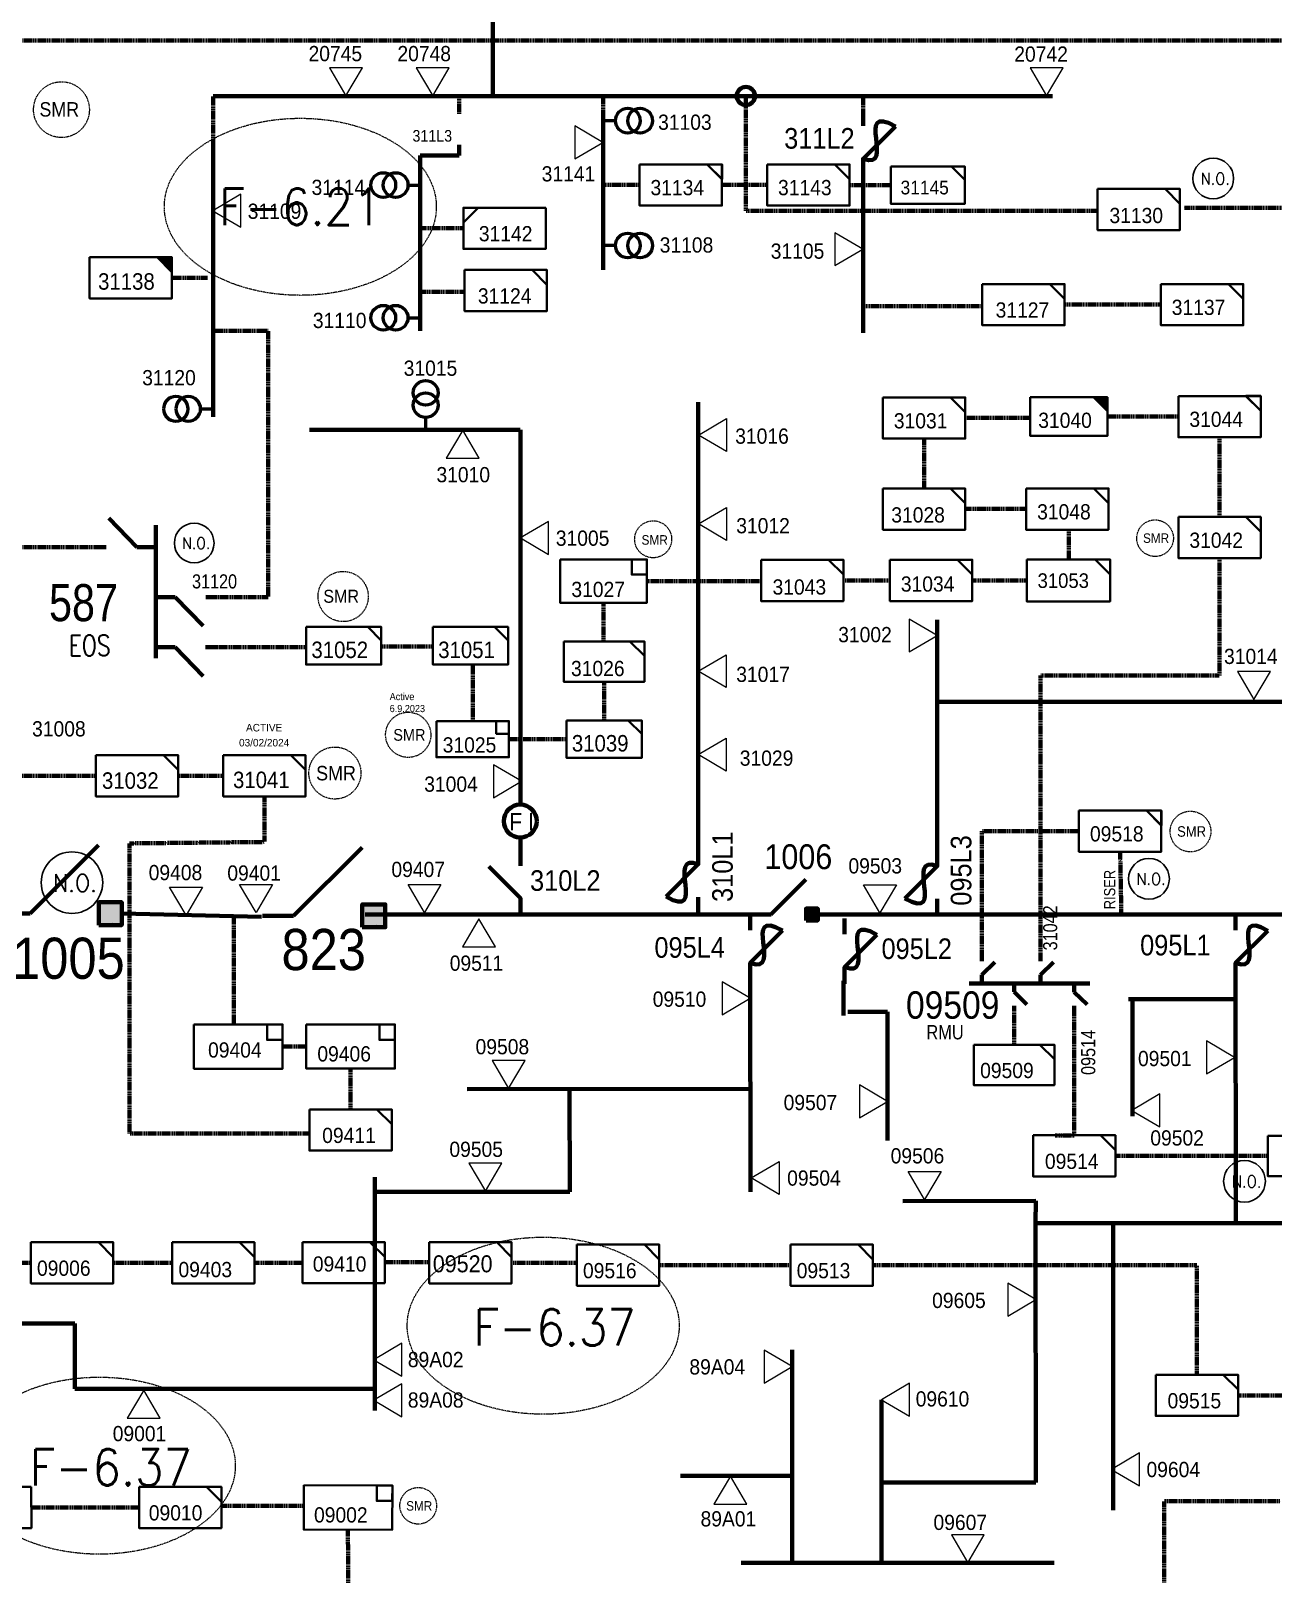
# Model space of a CAD drawing. Header units: metres. Extents: x 65984 to 144644, y -19036 to 23726.
# Drawn here: x 122950.4 to 123252.1, y 21089.7 to 21464.5 of the extents above; entities that cross this region are included whole.
import ezdxf
from ezdxf.enums import TextEntityAlignment as Align

# ---------------------------------------------------------------- set-up
doc = ezdxf.new("R2010")
doc.units = ezdxf.units.M
doc.header["$MEASUREMENT"] = 0
doc.linetypes.add('DGN Style 3', pattern=[0.013877, 0, -0.013877])
doc.layers.get('0').update_dxf_attribs({"color": 95, "lineweight": 40})
for name, color, linetype, lineweight in [('ABS', 7, 'Continuous', 40), ('ABS NUMBER', 112, 'Continuous', 30), ('d_eos', 111, 'Continuous', 40), ('d_eos no', 121, 'Continuous', 40), ('d_fco', 5, 'Continuous', 40), ('d_fco text', 95, 'Continuous', 40), ('d_oh branch', 94, 'Continuous', 40), ('d_switch', 95, 'Continuous', 40), ('d_tf', 1, 'Continuous', 40), ('d_tf no', 6, 'Continuous', 40), ('d_tf_200', 1, 'Continuous', 40), ('d_ug cable', 95, 'Continuous', 40), ('d_unit sub', 7, 'Continuous', 40), ('EARTH FAULT INDICATOR', 95, 'Continuous', 40), ('F11-6 (B324)', 30, 'Continuous', 0), ('fedr no', 95, 'Continuous', 40), ('Level 37', 7, 'Continuous', 0), ('O H MAIN FEEDER', 4, 'Continuous', 100), ('SW N O', 114, 'Continuous', 30)]:
    doc.layers.add(name, color=color, linetype=linetype, lineweight=lineweight)
doc.styles.add('NASKHF', font='naskhf.shx', dxfattribs={"height": 8})
doc.styles.add('Style-Andalus', font='andlso.ttf')
doc.styles.add('Style-Arial', font='arial.ttf')
doc.styles.add('Style-ENGINEERING', font='ENGINEERING.shx')
doc.styles.add('Style-msdefault', font='msdefault.shx')
doc.styles.add('Style-STANDARD', font='STANDARD.shx')

# ---------------------------------------------------------------- blocks, each defined once
blk = doc.blocks.new('FUSE01')
at = {"color": 0, "linetype": 'ByBlock', "lineweight": -2}
blk.add_line((0, -17.15), (0, -22.55), dxfattribs=at)
at = {"color": 0, "linetype": 'ByBlock', "lineweight": -2, "flags": 128}
blk.add_lwpolyline([(0, 0.05), (0, -5.75), (-11.2, -16.95)], dxfattribs=at)
at = {"color": 0, "linetype": 'ByBlock', "lineweight": -2}
blk.add_open_spline([(-11.2, -16.95), (3.4, -25.35), (-11.6, -1.35), (0, -5.75)], degree=3, dxfattribs=at)
blk = doc.blocks.new('TF3')
at = {"color": 0, "linetype": 'ByBlock', "lineweight": -2}
for p, q in [((11.3, 9), (18.3, 9)), ((18.3, 9), (18.3, 2))]:
    blk.add_line(p, q, dxfattribs=at)
at = {"color": 0, "linetype": 'ByBlock', "lineweight": -2, "flags": 128}
blk.add_lwpolyline([(18.3, 2), (11.3, 2), (11.3, 9)], dxfattribs=at)
at = {"color": 0, "linetype": 'ByBlock', "lineweight": -2}
blk.add_3dface([(-21.7, 9), (18.3, 9), (18.3, -11), (-21.7, -11)], dxfattribs=at)
blk = doc.blocks.new('TFU_12')
at = {"layer": 'd_tf_200', "color": 5, "linetype": 'Continuous', "lineweight": 53}
blk.add_line((0, 10), (0, 0), dxfattribs=at)
for centre in [(0, 30), (0, 20)]:
    blk.add_circle(centre, 10, dxfattribs=at)
blk = doc.blocks.new('TF_8')
at = {"color": 0, "linetype": 'ByBlock', "lineweight": -2}
blk.add_line((6.3, 4.95), (9.9, 1.35), dxfattribs=at)
blk.add_3dface([(-10.1, 4.95), (9.9, 4.95), (9.9, -5.05), (-10.1, -5.05)], dxfattribs=at)
blk = doc.blocks.new('exist.us-1000kva')
at = {"color": 0, "linetype": 'ByBlock', "lineweight": -2, "flags": 128}
blk.add_lwpolyline([(39.99, 12.92), (32.8, 20), (40, 20)], close=True, dxfattribs=at)
at = {"color": 0, "linetype": 'ByBlock', "lineweight": -2, "extrusion": (0, 0, -1)}
blk.add_solid([(-39.99, 12.92), (-32.8, 20), (-40, 20)], dxfattribs=at)
at = {"color": 0, "linetype": 'ByBlock', "lineweight": -2, "xscale": 2, "yscale": 2}
blk.add_blockref('TF_8', (20.2, 10.1), dxfattribs=at)
blk = doc.blocks.new('*U969')
at = {"layer": 'SW N O', "color": 3, "ltscale": 0.426762}
blk.add_circle((0, 0), 16.8, dxfattribs=at)
at = {"layer": 'SW N O', "color": 3, "style": 'Style-STANDARD'}
blk.add_text('N.O.', height=9.6, dxfattribs=at).set_placement((1.7, -0.2), align=Align.MIDDLE_CENTER)
blk = doc.blocks.new('*U973')
at = {"layer": 'SW N O', "color": 3, "ltscale": 0.426762}
blk.add_circle((0, 0), 16.8, dxfattribs=at)
at = {"layer": 'SW N O', "color": 3, "style": 'Style-STANDARD'}
blk.add_text('N.O.', height=9.6, dxfattribs=at).set_placement((1.7, -0.2), align=Align.MIDDLE_CENTER)
blk = doc.blocks.new('*U1123')
at = {"layer": 'd_fco', "color": 214, "linetype": 'Continuous', "lineweight": 100}
blk.add_line((5.48, -5.76), (5.48, -11.06), dxfattribs=at)
at = {"layer": 'd_fco', "color": 214, "linetype": 'Continuous', "lineweight": 100, "extrusion": (0, 0, -1), "flags": 128}
blk.add_lwpolyline([(-5.48, 11.09), (-5.48, 5.4), (5.5, -5.57)], dxfattribs=at)
blk = doc.blocks.new('*U1124')
at = {"layer": 'EARTH FAULT INDICATOR', "color": 214, "linetype": 'Continuous', "lineweight": 100}
blk.add_circle((0.02, 0.13), 4, dxfattribs=at)
at = {"layer": 'EARTH FAULT INDICATOR', "color": 214, "lineweight": 140, "style": 'Style-Andalus', "width": 0.9}
blk.add_text('F I', height=4.234, dxfattribs=at).set_placement((-2.61, 2.11), align=Align.TOP_LEFT)
blk = doc.blocks.new('ABS2_1_1')
at = {"color": 0, "linetype": 'ByBlock', "lineweight": -2, "ltscale": 500}
for q in [(-29900, 43500), (0, 0)]:
    blk.add_line((0, 13600), q, dxfattribs=at)
at = {"color": 0, "linetype": 'ByBlock', "lineweight": -2, "ltscale": 500, "flags": 128}
for points in [[(5000, 43600), (-5000, 43600), (-5000, 53600), (5000, 53600)], [(3791, 49653), (3791, 49653), (3791, 49653)]]:
    blk.add_lwpolyline(points, close=True, dxfattribs=at)
at = {"color": 0, "linetype": 'ByBlock', "lineweight": -2, "ltscale": 500}
for points in [[(5000, 43600), (-5000, 43600), (5000, 53600), (-5000, 53600)], [(3791, 49653), (3791, 49653), (3791, 49653)]]:
    blk.add_solid(points, dxfattribs=at)
blk = doc.blocks.new('*U967')
at = {"layer": 'SW N O', "color": 3, "ltscale": 0.426762}
blk.add_circle((0, 0), 16.8, dxfattribs=at)
at = {"layer": 'SW N O', "color": 3, "style": 'Style-STANDARD'}
blk.add_text('N.O.', height=9.6, dxfattribs=at).set_placement((1.7, -0.2), align=Align.MIDDLE_CENTER)
blk = doc.blocks.new('TFU_111')
at = {"layer": 'd_tf_200', "color": 214, "linetype": 'Continuous', "lineweight": 53}
blk.add_line((0, 10), (0, 0), dxfattribs=at)
for centre in [(0, 30), (0, 20)]:
    blk.add_circle(centre, 10, dxfattribs=at)
blk = doc.blocks.new('*U1126')
at = {"layer": 'd_eos', "color": 7, "linetype": 'Continuous', "lineweight": 211, "ltscale": 0.638341}
for p, q in [((-4.67, 12.16), (-11.46, 19.17)), ((-0.02, -14.79), (-0.02, 17.53)), ((-12.11, 12.16), (-14.93, 12.16)), ((-0.02, 12.16), (-4.67, 12.16)), ((-0.01, 0.02), (4.64, 0.02)), ((4.64, 0.02), (11.43, -6.98)), ((12.08, 0.02), (14.9, 0.02)), ((-0.02, -12.13), (4.63, -12.13)), ((4.63, -12.13), (11.43, -19.13)), ((12.07, -12.13), (14.9, -12.13))]:
    blk.add_line(p, q, dxfattribs=at)
blk = doc.blocks.new('TRA1_507')
at = {"layer": 'd_tf', "color": 206, "linetype": 'Continuous', "lineweight": 0, "ltscale": 0.000355616, "extrusion": (0, 0, -1), "flags": 128}
blk.add_lwpolyline([(-10.03, -16.99), (-0.03, 0.01), (9.97, -16.99)], close=True, dxfattribs=at)
blk = doc.blocks.new('TRA1_506')
at = {"layer": 'd_tf', "color": 206, "linetype": 'Continuous', "lineweight": 0, "ltscale": 0.000355616, "xscale": 1.000046564039522, "yscale": 1.000046564039522, "zscale": 1.000046564039522, "rotation": 180}
blk.add_blockref('TRA1_507', (0, 0), dxfattribs=at)
blk = doc.blocks.new('TRA1_509')
at = {"layer": 'd_tf', "color": 5, "linetype": 'Continuous', "lineweight": 0, "ltscale": 0.000355616, "flags": 128}
blk.add_lwpolyline([(10.01, -17.03), (0.01, -0.03), (-9.99, -17.03)], close=True, dxfattribs=at)
blk = doc.blocks.new('TRA1_508')
at = {"layer": 'd_tf', "color": 5, "linetype": 'Continuous', "lineweight": 0, "ltscale": 0.000355616, "xscale": 1.000046564039523, "yscale": 1.000046564039523, "zscale": 1.000046564039523, "rotation": 180}
blk.add_blockref('TRA1_509', (0, 0), dxfattribs=at)
blk = doc.blocks.new('*U2206')
at = {"layer": 'd_unit sub', "color": 206, "linetype": 'Continuous', "lineweight": 40, "flags": 128}
blk.add_lwpolyline([(6.4, 5), (9.99, 1.4), (9.99, 5)], close=True, dxfattribs=at)
at = {"layer": 'd_unit sub', "color": 206, "linetype": 'Continuous', "lineweight": 40, "xscale": 0.999671859597321, "yscale": 0.999671859597321, "zscale": 0.2499179648993302, "rotation": 359.9999999999999}
blk.add_blockref('TF_8', (0.1, 0.05), dxfattribs=at)
blk = doc.blocks.new('*U2007')
at = {"layer": 'd_unit sub', "color": 5, "linetype": 'Continuous', "lineweight": 40, "flags": 128}
blk.add_lwpolyline([(6.41, 5), (10.01, 5), (10.01, 1.4)], close=True, dxfattribs=at)
at = {"layer": 'd_unit sub', "color": 5, "linetype": 'Continuous', "lineweight": 40, "xscale": 0.999671859597321, "yscale": 0.999671859597321, "zscale": 0.2499179648993302, "rotation": 359.9999999999999}
blk.add_blockref('TF_8', (0.11, 0.05), dxfattribs=at)
blk = doc.blocks.new('*U2239')
at = {"layer": 'd_unit sub', "color": 131, "linetype": 'Continuous', "lineweight": 40, "flags": 128}
blk.add_lwpolyline([(6.4, 5), (9.99, 1.4), (9.99, 5)], close=True, dxfattribs=at)
at = {"layer": 'd_unit sub', "color": 131, "linetype": 'Continuous', "lineweight": 40, "xscale": 0.999671859597321, "yscale": 0.999671859597321, "zscale": 0.2499179648993302, "rotation": 359.9999999999999}
blk.add_blockref('TF_8', (0.1, 0.05), dxfattribs=at)
blk = doc.blocks.new('*U2672')
at = {"layer": 'd_unit sub', "color": 1, "linetype": 'Continuous', "lineweight": 40, "flags": 128}
blk.add_lwpolyline([(6.4, 5), (9.99, 1.4), (9.99, 5)], close=True, dxfattribs=at)
at = {"layer": 'd_unit sub', "color": 1, "linetype": 'Continuous', "lineweight": 40, "xscale": 0.999671859597321, "yscale": 0.999671859597321, "zscale": 0.2499179648993302, "rotation": 359.9999999999999}
blk.add_blockref('TF_8', (0.1, 0.05), dxfattribs=at)
blk = doc.blocks.new('*U2673')
at = {"layer": 'd_unit sub', "color": 1, "linetype": 'Continuous', "lineweight": 40, "flags": 128}
blk.add_lwpolyline([(6.38, 5.02), (9.98, 5.02), (9.98, 1.42)], close=True, dxfattribs=at)
at = {"layer": 'd_unit sub', "color": 1, "linetype": 'Continuous', "lineweight": 40, "xscale": 0.999671859597321, "yscale": 0.999671859597321, "zscale": 0.2499179648993302, "rotation": 359.9999999999999}
blk.add_blockref('TF_8', (0.08, 0.07), dxfattribs=at)
blk = doc.blocks.new('*U2237')
at = {"layer": 'd_unit sub', "color": 2, "linetype": 'Continuous', "lineweight": 40, "flags": 128}
blk.add_lwpolyline([(6.38, 5.02), (9.98, 5.02), (9.98, 1.42)], close=True, dxfattribs=at)
at = {"layer": 'd_unit sub', "color": 2, "linetype": 'Continuous', "lineweight": 40, "xscale": 0.999671859597321, "yscale": 0.999671859597321, "zscale": 0.2499179648993302, "rotation": 359.9999999999999}
blk.add_blockref('TF_8', (0.08, 0.07), dxfattribs=at)
blk = doc.blocks.new('TRA1_899')
at = {"layer": 'd_tf', "color": 214, "linetype": 'Continuous', "lineweight": 0, "ltscale": 0.000355616, "flags": 128}
blk.add_lwpolyline([(9.99, -16.96), (-0.01, 0.04), (-10.01, -16.96)], close=True, dxfattribs=at)
blk = doc.blocks.new('TRA1_898')
at = {"layer": 'd_tf', "color": 214, "linetype": 'Continuous', "lineweight": 0, "ltscale": 0.000355616, "xscale": 1.000046564039523, "yscale": 1.000046564039523, "zscale": 1.000046564039523, "rotation": 180}
blk.add_blockref('TRA1_899', (0, 0), dxfattribs=at)
blk = doc.blocks.new('TRA1_907')
at = {"layer": 'd_tf', "color": 214, "linetype": 'Continuous', "lineweight": 0, "ltscale": 0.000355616, "flags": 128}
blk.add_lwpolyline([(10.02, -17.05), (0.02, -0.05), (-9.98, -17.05)], close=True, dxfattribs=at)
blk = doc.blocks.new('TRA1_906')
at = {"layer": 'd_tf', "color": 214, "linetype": 'Continuous', "lineweight": 0, "ltscale": 0.000355616, "xscale": 1.000046564039523, "yscale": 1.000046564039523, "zscale": 1.000046564039523, "rotation": 180}
blk.add_blockref('TRA1_907', (0, 0), dxfattribs=at)
blk = doc.blocks.new('TRA1_905')
at = {"layer": 'd_tf', "color": 1, "linetype": 'Continuous', "lineweight": 0, "ltscale": 0.000355616, "flags": 128}
blk.add_lwpolyline([(10, -16.95), (0, 0.05), (-10, -16.95)], close=True, dxfattribs=at)
blk = doc.blocks.new('TRA1_904')
at = {"layer": 'd_tf', "color": 1, "linetype": 'Continuous', "lineweight": 0, "ltscale": 0.000355616, "xscale": 1.000046564039523, "yscale": 1.000046564039523, "zscale": 1.000046564039523, "rotation": 180}
blk.add_blockref('TRA1_905', (0, 0), dxfattribs=at)
blk = doc.blocks.new('TRA1_909')
at = {"layer": 'd_tf', "color": 214, "linetype": 'Continuous', "lineweight": 0, "ltscale": 0.000359776, "flags": 128}
blk.add_lwpolyline([(9.99, -16.97), (-0.01, 0.03), (-10.01, -16.97)], close=True, dxfattribs=at)
blk = doc.blocks.new('TRA1_908')
at = {"layer": 'd_tf', "color": 214, "linetype": 'Continuous', "lineweight": 0, "ltscale": 0.000359776, "xscale": 1.000046564039524, "yscale": 1.000046564039524, "zscale": 1.000046564039524, "rotation": 180}
blk.add_blockref('TRA1_909', (0, 0), dxfattribs=at)
blk = doc.blocks.new('*U3332')
at = {"layer": 'd_unit sub', "color": 1, "linetype": 'Continuous', "lineweight": 40, "flags": 128}
blk.add_lwpolyline([(6.4, 5), (9.99, 1.4), (9.99, 5)], close=True, dxfattribs=at)
at = {"layer": 'd_unit sub', "color": 1, "linetype": 'Continuous', "lineweight": 40, "xscale": 0.999671859597321, "yscale": 0.999671859597321, "zscale": 0.2736445713152842, "rotation": 359.9999999999999}
blk.add_blockref('TF_8', (0.1, 0.05), dxfattribs=at)
blk = doc.blocks.new('*U3333')
at = {"layer": 'd_unit sub', "color": 2, "linetype": 'Continuous', "lineweight": 40, "flags": 128}
blk.add_lwpolyline([(6.4, 5), (9.99, 1.4), (9.99, 5)], close=True, dxfattribs=at)
at = {"layer": 'd_unit sub', "color": 2, "linetype": 'Continuous', "lineweight": 40, "xscale": 0.999671859597321, "yscale": 0.999671859597321, "zscale": 0.2736445713152842, "rotation": 359.9999999999999}
blk.add_blockref('TF_8', (0.1, 0.05), dxfattribs=at)
blk = doc.blocks.new('*U3407')
at = {"layer": 'SW N O', "color": 3, "ltscale": 0.426762}
blk.add_circle((0, 0.01), 16.84, dxfattribs=at)
at = {"layer": 'SW N O', "color": 3, "style": 'Style-STANDARD'}
blk.add_text('N.O.', height=9.6, dxfattribs=at).set_placement((1.68, -0.17), align=Align.MIDDLE_CENTER)
blk = doc.blocks.new('*U3538')
at = {"layer": 'd_unit sub', "color": 1, "linetype": 'Continuous', "lineweight": 40, "flags": 128}
blk.add_lwpolyline([(6.38, 5.02), (9.98, 5.02), (9.98, 1.42)], close=True, dxfattribs=at)
at = {"layer": 'd_unit sub', "color": 1, "linetype": 'Continuous', "lineweight": 40, "xscale": 0.9996718595973207, "yscale": 0.9996718595973207, "zscale": 0.2219587468339741, "rotation": 359.9999999999999}
blk.add_blockref('TF_8', (0.08, 0.07), dxfattribs=at)

msp = doc.modelspace()

# ---------------------------------------------------------------- linework, layer by layer
at = {"layer": 'd_eos', "color": 7, "linetype": 'Continuous', "lineweight": 211, "ltscale": 0.421439}
for p, q in [((123181.35, 21238.6), (123181.35, 21239.87)), ((123195.56, 21238.6), (123195.56, 21239.86)), ((123181.35, 21235.27), (123184.49, 21238.31)), ((123195.56, 21235.26), (123198.7, 21238.31)), ((123178.22, 21233.18), (123207.52, 21233.18)), ((123181.35, 21233.18), (123181.35, 21235.27)), ((123189.15, 21233.18), (123189.15, 21231.1)), ((123195.56, 21233.18), (123195.56, 21235.26)), ((123203.78, 21233.18), (123203.78, 21231.09)), ((123189.15, 21231.1), (123192.29, 21228.05)), ((123203.78, 21231.09), (123206.92, 21228.05)), ((123189.15, 21227.76), (123189.15, 21226.49)), ((123203.78, 21227.76), (123203.78, 21226.49))]:
    msp.add_line(p, q, dxfattribs=at)
at = {"layer": 'd_oh branch', "color": 5, "linetype": 'DGN Style 3', "lineweight": 100}
msp.add_line((123089.34, 21448.53), (123089.37, 21443.94), dxfattribs=at)
at = {"layer": 'd_oh branch', "color": 5, "linetype": 'Continuous', "lineweight": 100}
for p, q in [((123089.37, 21443.94), (123089.37, 21406.44)), ((123044.98, 21434.17), (123044.98, 21391.64)), ((123152.5, 21429.37), (123152.5, 21391.17)), ((122994.72, 21391.67), (122994.72, 21370.78))]:
    msp.add_line(p, q, dxfattribs=at)
at = {"layer": 'd_oh branch', "color": 214, "linetype": 'Continuous', "lineweight": 100}
for p, q in [((123112.49, 21266.18), (123112.49, 21374.34)), ((123069.25, 21367.6), (123018.06, 21367.6)), ((123170.5, 21321.49), (123170.5, 21265.73)), ((123291.96, 21301.53), (123170.5, 21301.53)), ((123125.1, 21236.09), (123125.14, 21182.57)), ((123147.78, 21233.83), (123147.78, 21225.42)), ((123242.96, 21234.09), (123242.98, 21183.75)), ((123242.98, 21229.33), (123216.97, 21229.33)), ((123217.88, 21229.31), (123217.88, 21200.92)), ((123148.82, 21226.31), (123158.42, 21226.31)), ((123158.42, 21195.05), (123158.42, 21226.31)), ((123125.12, 21207.57), (123056.32, 21207.48)), ((123081.23, 21207.51), (123081.26, 21182.58)), ((123033.95, 21129.45), (123033.95, 21186.14)), ((123242.98, 21183.75), (123242.98, 21175.07)), ((123081.26, 21182.57), (123033.95, 21182.57)), ((123194.42, 21180.37), (123162.13, 21180.34)), ((123194.39, 21174.94), (123194.42, 21180.37)), ((123194.39, 21174.96), (123269.49, 21174.96)), ((123194.39, 21174.94), (123194.44, 21111.99)), ((123213.24, 21174.94), (123213.24, 21105.31)), ((122961.11, 21150.64), (122930.59, 21150.62)), ((122961.11, 21150.64), (122961.11, 21134.75)), ((123033.95, 21134.75), (122961.11, 21134.75)), ((123156.97, 21092.49), (123156.97, 21132.08)), ((123135.28, 21113.6), (123108.16, 21113.59)), ((123194.44, 21111.99), (123156.97, 21111.99)), ((123122.92, 21092.49), (123198.88, 21092.49))]:
    msp.add_line(p, q, dxfattribs=at)
at = {"layer": 'd_oh branch', "color": 206, "linetype": 'Continuous', "lineweight": 100}
msp.add_line((123006.41, 21249.38), (122972.49, 21250.12), dxfattribs=at)
at = {"layer": 'd_oh branch', "color": 1, "linetype": 'Continuous', "lineweight": 100}
msp.add_line((123135.28, 21144.21), (123135.28, 21092.49), dxfattribs=at)
at = {"layer": 'd_oh branch', "color": 5, "linetype": 'DGN Style 3', "lineweight": 100, "flags": 128}
msp.add_lwpolyline([(123054.43, 21444.29), (123054.43, 21448.65)], dxfattribs=at)
at = {"layer": 'd_oh branch', "color": 5, "linetype": 'Continuous', "lineweight": 100, "flags": 128}
for points in [[(123044.98, 21434.17), (123054.43, 21434.17)], [(123054.43, 21434.17), (123054.43, 21436.79)]]:
    msp.add_lwpolyline(points, dxfattribs=at)
at = {"layer": 'd_ug cable', "color": 5, "linetype": 'DGN Style 3', "lineweight": 100}
for p, q in [((122994.72, 21438.27), (122994.72, 21448.65)), ((123152.5, 21445.19), (123152.5, 21448.65)), ((122993.27, 21404.5), (122984.68, 21404.5))]:
    msp.add_line(p, q, dxfattribs=at)
at = {"layer": 'd_ug cable', "color": 5, "linetype": 'DGN Style 3', "lineweight": 106}
for p, q in [((123089.37, 21427.07), (123098.21, 21427.07)), ((123118.2, 21427.07), (123129.18, 21427.07)), ((123149.33, 21427.02), (123159.21, 21427.02)), ((123045.06, 21416.53), (123055.45, 21416.53)), ((123055.72, 21401.07), (123044.98, 21401.07)), ((123181.44, 21397.65), (123152.5, 21397.65)), ((123201.43, 21398), (123224.78, 21398))]:
    msp.add_line(p, q, dxfattribs=at)
at = {"layer": 'd_ug cable', "color": 18, "linetype": 'DGN Style 3', "lineweight": 100}
msp.add_line((123567.04, 21421.2), (123230.44, 21421.49), dxfattribs=at)
at = {"layer": 'd_ug cable', "color": 1, "linetype": 'DGN Style 3', "lineweight": 100}
for p, q in [((123229.07, 21370.81), (123211.83, 21370.81)), ((123167.29, 21353.35), (123167.29, 21365.45)), ((123239.06, 21346.45), (123239.06, 21365.81)), ((123202.47, 21336.07), (123202.47, 21343.36)), ((123189.16, 21218.29), (123189.15, 21227.54)), ((122938.58, 21165.34), (122950.41, 21165.34)), ((122970.41, 21165.34), (122984.71, 21165.34)), ((123103, 21164.75), (123134.9, 21164.75))]:
    msp.add_line(p, q, dxfattribs=at)
at = {"layer": 'd_ug cable', "color": 206, "linetype": 'DGN Style 3', "lineweight": 106}
msp.add_line((122986.19, 21283.6), (122997.11, 21283.6), dxfattribs=at)
at = {"layer": 'd_ug cable', "color": 206, "linetype": 'DGN Style 3', "lineweight": 100}
for p, q in [((122999.73, 21249.11), (122999.7, 21223.22)), ((123011.52, 21217.85), (123017.29, 21217.86)), ((123028.05, 21202.59), (123028.05, 21212.48))]:
    msp.add_line(p, q, dxfattribs=at)
at = {"layer": 'd_ug cable', "color": 3, "linetype": 'DGN Style 3', "lineweight": 100, "flags": 128}
msp.add_lwpolyline([(122605.49, 21997.89), (122605.49, 21462.15), (123333.11, 21462.15), (123333.11, 21409.89)], dxfattribs=at)
at = {"layer": 'd_ug cable', "color": 5, "linetype": 'DGN Style 3', "lineweight": 100, "flags": 128}
for points in [[(123124, 21448.65), (123124, 21420.73), (123209.43, 21420.73)], [(122994.98, 21326.96), (123008.05, 21326.96), (123008.05, 21391.67), (122994.72, 21391.67)]]:
    msp.add_lwpolyline(points, dxfattribs=at)
at = {"layer": 'd_ug cable', "color": 1, "linetype": 'DGN Style 3', "lineweight": 100, "flags": 128}
for points in [[(123193.15, 21370.47), (123177.34, 21370.47)], [(123192.1, 21348.38), (123177.34, 21348.38)], [(123195.56, 21239.86), (123195.56, 21307.95), (123239.06, 21307.95), (123239.06, 21336.46)], [(123100, 21330.87), (123127.73, 21330.87)], [(123159.01, 21331.05), (123147.72, 21331.05)], [(123179.01, 21331.03), (123192.23, 21331.03), (123192.23, 21331.03)], [(123089.46, 21316.22), (123089.46, 21325.6)], [(123017.24, 21314.82), (122995.69, 21314.82), (122995.69, 21314.82), (122995.69, 21314.82)], [(123035.5, 21314.96), (123048.03, 21314.96)], [(123057.71, 21310.61), (123057.71, 21296.88)], [(123089.61, 21297.04), (123089.61, 21306.42)], [(123066.52, 21292.48), (123080.48, 21292.48)], [(123181.35, 21239.87), (123181.35, 21270.16), (123204.93, 21270.16)], [(123203.78, 21226.49), (123203.78, 21196.29), (123199.16, 21196.29)], [(123213.78, 21191.29), (123250.75, 21191.29)], [(123016.41, 21165.34), (123004.7, 21165.34)], [(123036.33, 21165.48), (123047.14, 21165.48)], [(123083, 21165.34), (123067.14, 21165.34)], [(123154.89, 21164.75), (123233.57, 21164.75), (123233.57, 21138.16)], [(123243.56, 21133.16), (123258.63, 21133.16)], [(122950.53, 21105.94), (122976.71, 21105.94)], [(122996.7, 21106.32), (123016.68, 21106.32)], [(123143.65, 21078.81), (123225.57, 21078.81), (123225.57, 21107.44), (123253.83, 21107.44)], [(123027.43, 21083.81), (123027.42, 21100.55)]]:
    msp.add_lwpolyline(points, dxfattribs=at)
at = {"layer": 'd_ug cable', "color": 2, "linetype": 'DGN Style 3', "lineweight": 100, "flags": 128}
msp.add_lwpolyline([(122965.85, 21339.11), (122941.28, 21339.11), (122941.28, 21356.98)], dxfattribs=at)
at = {"layer": 'd_ug cable', "color": 206, "linetype": 'DGN Style 3', "lineweight": 100, "flags": 128}
msp.add_lwpolyline([(122911.7, 21324.63), (122936.63, 21324.63), (122936.63, 21283.6), (122966.19, 21283.6)], dxfattribs=at)
at = {"layer": 'd_ug cable', "color": 206, "linetype": 'DGN Style 3', "lineweight": 106, "flags": 128}
msp.add_lwpolyline([(123007.11, 21278.37), (123007.17, 21267.52), (122974.4, 21267.18), (122974.4, 21196.7), (123018.05, 21196.7)], dxfattribs=at)
at = {"layer": 'd_ug cable', "color": 214, "linetype": 'DGN Style 3', "lineweight": 100, "flags": 128}
msp.add_lwpolyline([(123215.21, 21249.91), (123215.21, 21249.91), (123215.21, 21249.91), (123214.92, 21265.16)], dxfattribs=at)
at = {"layer": 'd_ug cable', "color": 1, "linetype": 'DGN Style 3', "lineweight": 13}
for centre, radius in [((122957.85, 21445.34), 6.78), ((123101.52, 21341.02), 4.49), ((123223.4, 21341.29), 4.45), ((123026.25, 21327.12), 6.1), ((123042.04, 21293.54), 5.49), ((123232, 21270.06), 4.94), ((123044.47, 21106.34), 4.45)]:
    msp.add_circle(centre, radius, dxfattribs=at)
at = {"layer": 'd_ug cable', "color": 2, "linetype": 'DGN Style 3', "lineweight": 13}
msp.add_circle((123024.24, 21284.26), 6.32, dxfattribs=at)
at = {"layer": 'fedr no', "color": 82, "linetype": 'DGN Style 3', "lineweight": 13, "true_color": 0x1dc70e}
for centre in [(123015.85, 21421.75), (123074.82, 21150.07), (122967.04, 21116.08)]:
    msp.add_ellipse(centre, major_axis=(33.02, 0), ratio=0.651175, dxfattribs=at)
at = {"layer": 'O H MAIN FEEDER', "color": 5, "lineweight": 211, "ltscale": 0.426762}
for p, q in [((123062.6, 21534.77), (123062.6, 21448.65)), ((123062.6, 21448.65), (122994.72, 21448.65)), ((123062.08, 21448.65), (123198.51, 21448.65)), ((122994.72, 21391.67), (122994.72, 21438.27))]:
    msp.add_line(p, q, dxfattribs=at)
at = {"layer": 'O H MAIN FEEDER', "color": 214, "lineweight": 211, "ltscale": 0.426762}
for p, q in [((123069.31, 21367.61), (123069.31, 21276.6)), ((123069.31, 21268.6), (123069.31, 21265.41)), ((123130.17, 21249.91), (123031.6, 21249.91)), ((123255.97, 21249.91), (123141.24, 21249.91))]:
    msp.add_line(p, q, dxfattribs=at)
at = {"layer": 'O H MAIN FEEDER', "color": 5, "lineweight": 211, "ltscale": 0.488306}
msp.add_circle((123124.04, 21448.65), 2.21, dxfattribs=at)

# ---------------------------------------------------------------- block references
at = {"layer": 'ABS', "color": 7, "linetype": 'Continuous', "lineweight": 211, "ltscale": 0.829472, "xscale": 0.000555747191877611, "yscale": 0.000555747191877611, "zscale": 0.0003680335276451397, "rotation": 269.9999999999997}
for p in [(122942.7, 21250.12), (123006.66, 21249.59)]:
    msp.add_blockref('ABS2_1_1', p, dxfattribs=at)
at = {"layer": 'ABS', "color": 7, "linetype": 'Continuous', "lineweight": 211, "ltscale": 0.546425, "xscale": 0.0002841234267006375, "yscale": 0.0002841234267006375, "zscale": 0.0003680335276451397, "rotation": 269.9999999999997}
msp.add_blockref('ABS2_1_1', (123126.26, 21249.91), dxfattribs=at)
at = {"layer": 'd_eos', "color": 7, "linetype": 'Continuous', "lineweight": 211, "ltscale": 0.638341}
msp.add_blockref('*U1126', (122980.79, 21326.95), dxfattribs=at)
at = {"layer": 'd_fco', "color": 5, "linetype": 'Continuous', "lineweight": 100, "xscale": 0.7, "yscale": 0.7, "zscale": 0.2499179648993302, "rotation": 180}
msp.add_blockref('FUSE01', (123152.5, 21429.4), dxfattribs=at)
at = {"layer": 'd_fco', "color": 214, "linetype": 'Continuous', "lineweight": 100, "xscale": 0.7, "yscale": 0.7}
for p, zscale, rotation in [((123112.49, 21266.14), 0.2449196056013438, 359.9999999999999), ((123170.5, 21265.69), 0.2449196056013438, 359.9999999999999), ((123125.1, 21234.13), 0.1328166531840651, 180), ((123148.02, 21233.12), 0.1328166531840651, 180), ((123242.96, 21234.12), 0.2499179648993302, 180)]:
    msp.add_blockref('FUSE01', p, dxfattribs=dict(at, zscale=zscale, rotation=rotation))
at = {"layer": 'd_fco', "color": 214, "linetype": 'Continuous', "lineweight": 100, "extrusion": (0, 0, -1), "xscale": 0.7, "yscale": 0.7, "zscale": 0.7, "rotation": 180}
msp.add_blockref('*U1123', (-123065.47, 21257.67), dxfattribs=at)
at = {"layer": 'd_tf', "color": 5, "linetype": 'Continuous', "lineweight": 0, "ltscale": 0.000355616, "xscale": 0.4, "yscale": 0.4, "zscale": 0.4}
for p, rotation in [((123026.91, 21448.67), 359.9999999999999), ((123048.01, 21448.67), 359.9999999999999), ((123197.06, 21448.67), 359.9999999999999), ((123089.34, 21437.38), 89.99999999999997), ((122994.57, 21420.78), 270), ((123152.47, 21411.46), 89.99999999999997)]:
    msp.add_blockref('TRA1_508', p, dxfattribs=dict(at, rotation=rotation))
at = {"layer": 'd_tf', "color": 214, "linetype": 'Continuous', "lineweight": 0, "ltscale": 0.000359776, "xscale": 0.3999999999999999, "yscale": 0.3999999999999999, "zscale": 0.3999999999999999}
for p, rotation in [((123055.27, 21367.49), 180), ((123069.29, 21341.34), 270), ((123069.56, 21282.27), 89.99999999999997)]:
    msp.add_blockref('TRA1_908', p, dxfattribs=dict(at, rotation=rotation))
at = {"layer": 'd_tf', "color": 214, "linetype": 'Continuous', "lineweight": 0, "ltscale": 0.000355616, "extrusion": (0, 0, -1), "xscale": 0.4, "yscale": 0.4, "zscale": 0.4}
for p, rotation in [((-123112.56, 21366.31), 89.99999999999997), ((-123112.53, 21344.74), 89.99999999999997), ((-123112.43, 21308.99), 89.99999999999997), ((-123112.49, 21288.72), 89.99999999999997), ((-123046, 21250.39), 359.9999999999999), ((-123156.58, 21250.31), 359.9999999999999), ((-123167.43, 21180.76), 359.9999999999999)]:
    msp.add_blockref('TRA1_898', p, dxfattribs=dict(at, rotation=rotation))
at = {"layer": 'd_tf', "color": 214, "linetype": 'Continuous', "lineweight": 0, "ltscale": 0.000355616, "xscale": 0.4, "yscale": 0.4, "zscale": 0.4}
for name, p, rotation in [('TRA1_898', (123170.5, 21317.65), 89.99999999999997), ('TRA1_898', (123247.4, 21302.12), 359.9999999999999), ('TRA1_898', (123059.21, 21248.87), 180), ('TRA1_898', (123125.08, 21229.58), 89.99999999999997), ('TRA1_898', (123242.63, 21215.21), 89.99999999999997), ('TRA1_906', (123066.41, 21207.61), 359.9999999999999), ('TRA1_898', (123158.41, 21204.53), 89.99999999999997), ('TRA1_906', (123217.71, 21202.32), 270), ('TRA1_906', (123060.8, 21182.68), 359.9999999999999), ('TRA1_898', (123194.39, 21156.41), 89.99999999999997), ('TRA1_906', (123033.65, 21141.78), 270), ('TRA1_898', (123135.26, 21140.14), 89.99999999999997), ('TRA1_898', (122977.84, 21134.38), 180), ('TRA1_906', (123033.65, 21131.96), 270), ('TRA1_898', (123156.98, 21132.1), 269.9999999999999), ('TRA1_906', (123212.79, 21115.17), 270), ('TRA1_898', (123120.28, 21113.53), 180), ('TRA1_898', (123177.93, 21092.5), 359.9999999999999)]:
    msp.add_blockref(name, p, dxfattribs=dict(at, rotation=rotation))
at = {"layer": 'd_tf', "color": 206, "linetype": 'Continuous', "lineweight": 0, "ltscale": 0.000355616, "extrusion": (0, 0, -1), "xscale": 0.4, "yscale": 0.4, "zscale": 0.4, "rotation": 359.9999999999999}
for p in [(-122988.09, 21249.72), (-123005.08, 21250.41)]:
    msp.add_blockref('TRA1_506', p, dxfattribs=at)
at = {"layer": 'd_tf', "color": 1, "linetype": 'Continuous', "lineweight": 0, "ltscale": 0.000355616, "extrusion": (0, 0, -1), "xscale": 0.4, "yscale": 0.4, "zscale": 0.4, "rotation": 89.99999999999997}
msp.add_blockref('TRA1_904', (-123125.34, 21185.94), dxfattribs=at)
at = {"layer": 'd_tf_200', "color": 5, "linetype": 'Continuous', "lineweight": 53, "xscale": 0.3, "yscale": 0.3, "zscale": 0.3}
for p, rotation in [((123089.36, 21442.66), 269.9999999999998), ((123044.99, 21427.03), 89.9999999999998), ((123089.36, 21412.36), 269.9999999999998), ((123044.98, 21394.81), 89.9999999999998)]:
    msp.add_blockref('TFU_12', p, dxfattribs=dict(at, rotation=rotation))
at = {"layer": 'd_tf_200', "color": 214, "linetype": 'Continuous', "lineweight": 53, "xscale": 0.2997674336878108, "yscale": 0.2997674336878108, "zscale": 0.2997674336878108, "rotation": 359.9999999999999}
msp.add_blockref('TFU_111', (123046.28, 21367.6), dxfattribs=at)
at = {"layer": 'd_tf_200', "color": 5, "linetype": 'Continuous', "lineweight": 53, "extrusion": (0, 0, -1), "xscale": 0.3, "yscale": 0.3, "zscale": 0.3, "rotation": 269.9999999999998}
msp.add_blockref('TFU_12', (-122994.63, 21372.69), dxfattribs=at)
at = {"layer": 'd_unit sub', "color": 5, "linetype": 'Continuous', "lineweight": 40}
for p in [(123108.23, 21427.05), (123139.2, 21427.05), (123234.8, 21397.98)]:
    msp.add_blockref('*U2007', p, dxfattribs=at)
for name, p, xscale, yscale, zscale in [('*U2007', (123168.22, 21427), 0.9, 0.9, 0.9), ('exist.us-1000kva', (122964.69, 21399.5), 0.4998359297978459, 0.4998359297978459, 0.4267622666565712), ('TF_8', (123065.82, 21401.47), 0.999671859597321, 0.999671859597321, 0.2499179648993302), ('TF_8', (123191.54, 21398.05), 0.999671859597321, 0.999671859597321, 0.2499179648993302)]:
    msp.add_blockref(name, p, dxfattribs=dict(at, xscale=xscale, yscale=yscale, zscale=zscale))
at = {"layer": 'd_unit sub', "color": 5, "linetype": 'Continuous', "lineweight": 40, "xscale": 0.999671859597321, "zscale": 0.2499179648993302}
for p, yscale, rotation in [((123219.53, 21421.15), 0.999671859597321, 359.9999999999999), ((123065.35, 21416.58), -0.999671859597321, 180)]:
    msp.add_blockref('TF_8', p, dxfattribs=dict(at, yscale=yscale, rotation=rotation))
at = {"layer": 'd_unit sub', "color": 1, "linetype": 'Continuous', "lineweight": 40}
for name, p in [('*U2673', (123167.31, 21370.43)), ('*U2673', (123239.08, 21370.79)), ('*U2673', (123202.11, 21348.33)), ('*U2673', (123137.75, 21331.01)), ('*U2673', (123169.03, 21331.01)), ('*U2672', (123203.78, 21191.3)), ('*U2672', (122960.41, 21165.34)), ('*U2672', (123057.14, 21165.34)), ('*U2672', (123093, 21164.76)), ('*U2672', (123144.9, 21164.76)), ('*U2672', (123233.57, 21133.16)), ('*U2672', (122986.7, 21105.94))]:
    msp.add_blockref(name, p, dxfattribs=at)
for name, p, xscale, yscale, zscale, rotation in [('exist.us-1000kva', (123193.08, 21366.13), 0.468597955527208, 0.468597955527208, 0.5389220798182578, 359.9999999999999), ('TF_8', (123167.39, 21348.4), 0.999671859597321, 0.999671859597321, 0.2499179648993302, 359.9999999999999), ('TF_8', (122994.81, 21165.39), 0.999671859597321, 0.999671859597321, 0.2499179648993302, 359.9999999999999), ('TF_8', (123026.47, 21165.45), 0.9957665554169697, 0.9957665554169697, 0.2249261684093972, 359.9999999999999), ('TF_8', (122940.43, 21105.98), 0.9996718595973226, -0.9996718595973226, 0.2499179648993302, 180.078)]:
    msp.add_blockref(name, p, dxfattribs=dict(at, xscale=xscale, yscale=yscale, zscale=zscale, rotation=rotation))
at = {"layer": 'd_unit sub', "color": 2, "linetype": 'Continuous', "lineweight": 40}
for p in [(123239.08, 21341.43), (123214.94, 21270.14)]:
    msp.add_blockref('*U2237', p, dxfattribs=at)
at = {"layer": 'd_unit sub', "color": 1, "linetype": 'Continuous', "lineweight": 40}
for name, p, xscale, yscale, zscale in [('TF3', (123090.35, 21331.4), 0.5270689506109372, 0.5270689506109372, 0.1606917532350418), ('*U3538', (123202.38, 21330.99), 1.013369248194768, 1.013369248194768, 1.013369248194768), ('*U3332', (123057.16, 21315.17), 0.913294072300024, 0.913294072300024, 0.913294072300024), ('TF_8', (123089.71, 21311.37), 0.9796784224053754, 0.9796784224053754, 0.2449196056013438), ('*U3332', (123089.61, 21292.48), 0.913294072300024, 0.913294072300024, 0.913294072300024), ('TF_8', (123189.26, 21213.44), 0.9796784224053754, 0.9796784224053754, 0.2449196056013438)]:
    msp.add_blockref(name, p, dxfattribs=dict(at, xscale=xscale, yscale=yscale, zscale=zscale))
at = {"layer": 'd_unit sub', "color": 2, "linetype": 'Continuous', "lineweight": 40}
for name, p, xscale, yscale, zscale in [('*U3333', (123026.37, 21315.17), 0.913294072300024, 0.913294072300024, 0.913294072300024), ('TF3', (123058.46, 21292.92), 0.4401756100446822, 0.4401756100446822, 0.1606917532350418), ('TF_8', (123260.65, 21191.34), 0.9796784224053754, 0.9796784224053754, 0.2449196056013438)]:
    msp.add_blockref(name, p, dxfattribs=dict(at, xscale=xscale, yscale=yscale, zscale=zscale))
at = {"layer": 'd_unit sub', "color": 206, "linetype": 'Continuous', "lineweight": 40}
for p in [(122976.19, 21283.6), (123028.05, 21197.59)]:
    msp.add_blockref('*U2206', p, dxfattribs=at)
at = {"layer": 'd_unit sub', "color": 131, "linetype": 'Continuous', "lineweight": 40}
msp.add_blockref('*U2239', (123007.11, 21283.6), dxfattribs=at)
at = {"layer": 'd_unit sub', "color": 206, "linetype": 'Continuous', "lineweight": 40, "xscale": 0.5378254598070793, "yscale": 0.5378254598070793, "zscale": 0.1639711767704507}
for p in [(123001.68, 21218.38), (123028.96, 21218.4)]:
    msp.add_blockref('TF3', p, dxfattribs=at)
at = {"layer": 'd_unit sub', "color": 2, "linetype": 'Continuous', "lineweight": 40, "xscale": 0.5378254598070786, "yscale": 0.5378254598070786, "zscale": 0.1639711767704507, "rotation": 359.922}
msp.add_blockref('TF3', (123028.34, 21106.46), dxfattribs=at)
at = {"layer": 'EARTH FAULT INDICATOR', "color": 214, "linetype": 'Continuous', "lineweight": 100}
msp.add_blockref('*U1124', (123069.22, 21272.46), dxfattribs=at)
at = {"layer": 'SW N O', "color": 3}
for name, p, xscale, yscale, zscale in [('*U967', (123237.51, 21428.62), 0.2950694635422144, 0.2950694635422144, 0.2950694635422144), ('*U969', (122990.08, 21340.11), 0.2867731251001515, 0.2867731251001515, 0.2867731251001515), ('*U3407', (122960.39, 21257.64), 0.4432216474155846, 0.4432216474155846, 0.4432216474155846), ('*U967', (123221.92, 21258.58), 0.2950694635422144, 0.2950694635422144, 0.2950694635422144), ('*U973', (123245.11, 21185.13), 0.3021231727139542, 0.3021231727139542, 0.3021231727139542)]:
    msp.add_blockref(name, p, dxfattribs=dict(at, xscale=xscale, yscale=yscale, zscale=zscale))

# ---------------------------------------------------------------- texts
at = {"layer": 'ABS NUMBER', "color": 7, "lineweight": 140, "style": 'Style-Arial', "width": 0.88}
for s, height, p in [('1006', 6.028, (123128.53, 21266.95)), ('1005', 10, (122945.86, 21244.29)), ('823', 10, (123011.27, 21246.41))]:
    msp.add_text(s, height=height, dxfattribs=at).set_placement(p, align=Align.TOP_LEFT)
at = {"layer": 'd_eos no', "color": 7, "linetype": 'Continuous', "lineweight": 140}
for s, height, style, width, p in [('587', 9, 'Style-msdefault', 0.833333, (122954.82, 21330.13)), ('09509', 6.638, 'Style-Arial', 0.88, (123162.91, 21231.25))]:
    msp.add_text(s, height=height, dxfattribs=dict(at, style=style, width=width)).set_placement(p, align=Align.TOP_LEFT)
at = {"layer": 'd_fco text', "color": 5, "linetype": 'Continuous', "lineweight": 70, "style": 'Style-msdefault', "width": 0.92}
for s, height, p in [('311L3', 2.811, (123047.89, 21438.98)), ('311L2', 5, (123141.89, 21438.37))]:
    msp.add_text(s, height=height, dxfattribs=at).set_placement(p, align=Align.MIDDLE_CENTER)
at = {"layer": 'd_fco text', "color": 214, "linetype": 'Continuous', "lineweight": 70, "style": 'Style-msdefault', "width": 0.92}
for s, p in [('310L1', (123115.85, 21252.97)), ('095L3', (123173.79, 21252.05))]:
    msp.add_text(s, height=5, rotation=90, dxfattribs=at).set_placement(p, align=Align.TOP_LEFT)
for s, p in [('310L2', (123071.63, 21260.66)), ('095L4', (123101.83, 21244.41)), ('095L2', (123156.97, 21244.1)), ('095L1', (123219.77, 21244.98))]:
    msp.add_text(s, height=5, dxfattribs=at).set_placement(p, align=Align.TOP_LEFT)
at = {"layer": 'd_switch', "color": 5, "linetype": 'Continuous', "lineweight": 30, "style": 'Style-ENGINEERING', "width": 0.857143}
msp.add_text('31120', height=3.43, dxfattribs=at).set_placement((122989.55, 21332.51), align=Align.TOP_LEFT)
at = {"layer": 'd_switch', "color": 214, "linetype": 'Continuous', "lineweight": 30, "style": 'Style-ENGINEERING', "width": 0.857143}
msp.add_text('RISER', height=2.732, rotation=90, dxfattribs=at).set_placement((123211, 21251.18), align=Align.TOP_LEFT)
at = {"layer": 'd_switch', "color": 1, "linetype": 'Continuous', "lineweight": 30, "style": 'Style-ENGINEERING', "width": 0.857143}
msp.add_text('31042', height=3.43, rotation=90, dxfattribs=at).set_placement((123196.21, 21241.2), align=Align.TOP_LEFT)
at = {"layer": 'd_switch', "color": 1, "linetype": 'Continuous', "lineweight": 30, "insert": (123205.45, 21210.95), "char_height": 3.43, "attachment_point": 1, "rotation": 90, "style": 'NASKHF'}
msp.add_mtext('\\FENGINEERING;\\H1x;\\W0.857143;09514\\P', dxfattribs=at)
at = {"layer": 'd_tf no', "color": 5, "linetype": 'Continuous', "lineweight": 40, "style": 'Style-msdefault', "width": 0.945946}
for s, height, p in [('20745', 3.7, (123017.84, 21460.8)), ('20748', 3.7, (123039.42, 21460.8)), ('20742', 3.7, (123189.21, 21460.68)), ('31103', 3.7, (123102.72, 21444.14)), ('31141', 3.7, (123074.45, 21431.61)), ('31114', 3.7, (123018.57, 21428.32)), ('31134', 3.7, (123100.87, 21428.26)), ('31143', 3.7, (123131.84, 21428.26)), ('31145', 3.33, (123161.6, 21428.09)), ('31109', 3.7, (123003.07, 21422.52)), ('31130', 3.7, (123212.32, 21421.49)), ('31108', 3.7, (123103.11, 21414.33)), ('31105', 3.7, (123130.07, 21412.84)), ('31124', 3.7, (123058.96, 21401.96)), ('31127', 3.7, (123184.68, 21398.54)), ('31137', 3.7, (123227.44, 21399.19)), ('31110', 3.7, (123018.89, 21396.01)), ('31008', 3.7, (122950.71, 21296.85))]:
    msp.add_text(s, height=height, dxfattribs=at).set_placement(p, align=Align.TOP_LEFT)
for s, p in [('31142', (123072.21, 21417.07)), ('31120', (122990.46, 21382.11))]:
    msp.add_text(s, height=3.7, dxfattribs=at).set_placement(p, align=Align.TOP_RIGHT)
at = {"layer": 'd_tf no', "color": 5, "lineweight": 40, "style": 'Style-msdefault', "width": 0.925}
msp.add_text('31138', height=4, dxfattribs=at).set_placement((122966.74, 21405.62), align=Align.TOP_LEFT)
at = {"layer": 'd_tf no', "color": 214, "linetype": 'Continuous', "lineweight": 40, "style": 'Style-msdefault', "width": 0.945946}
for s, p in [('31015', (123040.94, 21384.41)), ('31010', (123048.9, 21358.56)), ('31002', (123146.45, 21319.72)), ('31014', (123240.14, 21314.44)), ('31004', (123045.93, 21283.42)), ('09407', (123037.96, 21262.71)), ('09503', (123148.94, 21263.57)), ('09511', (123052.12, 21239.95)), ('09510', (123101.41, 21231.21)), ('09508', (123058.4, 21219.67)), ('09501', (123219.25, 21216.79)), ('09507', (123133.2, 21206.11)), ('09505', (123052.04, 21194.75)), ('09502', (123222.24, 21197.51)), ('09506', (123159.19, 21193.17)), ('09605', (123169.26, 21158.06)), ('89A02', (123041.95, 21143.7)), ('89A04', (123110.32, 21141.92)), ('89A08', (123041.95, 21133.88)), ('09610', (123165.27, 21134.14)), ('09001', (122970.29, 21125.72)), ('09604', (123221.31, 21117)), ('89A01', (123113.03, 21105.02)), ('09607', (123169.59, 21104.17))]:
    msp.add_text(s, height=3.7, dxfattribs=at).set_placement(p, align=Align.TOP_LEFT)
at = {"layer": 'd_tf no', "color": 1, "linetype": 'Continuous', "lineweight": 40, "style": 'Style-msdefault'}
for s, height, width, p in [('31031', 3.7, 0.945946, (123159.96, 21371.64)), ('31044', 3.7, 0.945946, (123231.73, 21372)), ('31028', 3.7, 0.945946, (123159.34, 21348.79)), ('31048', 3.7, 0.945946, (123194.76, 21349.54)), ('31005', 3.7, 0.945946, (123077.88, 21343.14)), ('31027', 3.7, 0.945946, (123081.66, 21330.7)), ('31043', 3.7, 0.945946, (123130.51, 21331.29)), ('31034', 3.7, 0.945946, (123161.66, 21332.01)), ('31053', 3.549, 0.945946, (123194.86, 21332.75)), ('31051', 4, 0.925, (123049.33, 21316.18)), ('31026', 3.7, 0.945946, (123081.57, 21311.5)), ('31039', 4, 0.925, (123081.78, 21293.49)), ('09509', 3.7, 0.945946, (123180.92, 21213.89)), ('09514', 3.7, 0.945946, (123196.65, 21191.83)), ('09504', 3.7, 0.945946, (123134.06, 21187.77)), ('09006', 3.7, 0.945946, (122951.9, 21165.88)), ('09403', 3.7, 0.945946, (122986.26, 21165.55)), ('09410', 3.7, 0.945946, (123018.88, 21166.9)), ('09520', 4.126, 0.945946, (123048.01, 21167.16)), ('09516', 3.7, 0.945946, (123084.48, 21165.29)), ('09513', 3.7, 0.945946, (123136.38, 21165.29)), ('09515', 3.7, 0.945946, (123226.43, 21133.7)), ('09010', 3.7, 0.945946, (122979.05, 21106.48))]:
    msp.add_text(s, height=height, dxfattribs=dict(at, width=width)).set_placement(p, align=Align.TOP_LEFT)
at = {"layer": 'd_tf no', "color": 1, "lineweight": 40, "style": 'Style-msdefault', "width": 0.945946}
msp.add_text('31040', height=3.7, dxfattribs=at).set_placement((123195.03, 21371.76), align=Align.TOP_LEFT)
at = {"layer": 'd_tf no', "color": 214, "linetype": 'Continuous', "lineweight": 40, "style": 'Style-msdefault', "width": 0.945946}
for s, p in [('31016', (123134.46, 21367.92)), ('31012', (123134.71, 21346.17)), ('31017', (123134.71, 21310.08)), ('31029', (123135.57, 21289.73))]:
    msp.add_text(s, height=3.7, dxfattribs=at).set_placement(p, align=Align.TOP_RIGHT)
at = {"layer": 'd_tf no', "color": 2, "linetype": 'Continuous', "lineweight": 40, "style": 'Style-msdefault'}
for s, height, width, p in [('31042', 3.7, 0.945946, (123231.73, 21342.64)), ('31052', 4, 0.925, (123018.54, 21316.18)), ('09518', 3.7, 0.945946, (123207.59, 21271.35)), ('09002', 3.7, 0.945946, (123019.17, 21105.98))]:
    msp.add_text(s, height=height, dxfattribs=dict(at, width=width)).set_placement(p, align=Align.TOP_LEFT)
at = {"layer": 'd_tf no', "color": 2, "linetype": 'Continuous', "lineweight": 40, "style": 'Style-msdefault', "width": 0.945946}
msp.add_text('31025', height=3.7, dxfattribs=at).set_placement((123050.42, 21289.24))
at = {"layer": 'd_tf no', "color": 206, "linetype": 'Continuous', "lineweight": 40, "style": 'Style-msdefault'}
for s, height, width, p in [('31032', 4, 0.925, (122967.68, 21284.43)), ('09408', 3.7, 0.945946, (122979.02, 21261.94)), ('09401', 3.7, 0.945946, (122998.12, 21261.83)), ('09404', 3.7, 0.945946, (122993.44, 21218.87)), ('09406', 3.7, 0.945946, (123019.98, 21217.93)), ('09411', 3.7, 0.945946, (123021.16, 21198.13))]:
    msp.add_text(s, height=height, dxfattribs=dict(at, width=width)).set_placement(p, align=Align.TOP_LEFT)
at = {"layer": 'd_tf no', "color": 131, "linetype": 'Continuous', "lineweight": 40, "style": 'Style-msdefault', "width": 0.925}
msp.add_text('31041', height=4, dxfattribs=at).set_placement((122999.5, 21284.6), align=Align.TOP_LEFT)
at = {"layer": 'd_tf no', "color": 2, "lineweight": 13, "attachment_point": 1, "style": 'NASKHF'}
for insert, char_height in [((122952.5, 21447.16), 3.5053), ((123098.7, 21342.02), 2.3231), ((123220.48, 21342.45), 2.2998), ((123021.43, 21328.76), 3.1548), ((123038.42, 21294.95), 2.8393), ((123228.75, 21271.35), 2.5554), ((123041.55, 21107.47), 2.2998)]:
    msp.add_mtext('\\Fmsdefault;\\H1x;\\W0.925;SMR\\P', dxfattribs=dict(at, insert=insert, char_height=char_height))
at = {"layer": 'd_tf no', "color": 121, "linetype": 'Continuous', "lineweight": 40, "insert": (123037.54, 21303.7), "char_height": 1.743, "attachment_point": 1, "style": 'NASKHF'}
msp.add_mtext('\\Fmsdefault;\\H1x;\\W0.945946;Active\\P6.9.2023', dxfattribs=at)
at = {"layer": 'd_tf no', "color": 1, "lineweight": 13, "insert": (123019.68, 21285.99), "char_height": 3.515, "attachment_point": 1, "style": 'NASKHF'}
msp.add_mtext('\\Fmsdefault;\\H1x;\\W0.925;SMR\\P', dxfattribs=at)
at = {"layer": 'F11-6 (B324)', "color": 4, "insert": (123007.06, 21293.44), "char_height": 1.822, "attachment_point": 5, "line_spacing_factor": 1.2, "style": 'Style-ENGINEERING'}
msp.add_mtext('ACTIVE\\P03/02/2024', dxfattribs=at)
at = {"layer": 'fedr no', "color": 6, "linetype": 'Continuous', "lineweight": 40, "char_height": 8.852, "attachment_point": 5, "style": 'Style-STANDARD'}
for s, insert in [('F-6.21\\P', (123015.85, 21421.75)), ('F-6.37', (123077.62, 21149.67)), ('F-6.37', (122969.85, 21115.69))]:
    msp.add_mtext(s, dxfattribs=dict(at, insert=insert))
at = {"layer": 'Level 37', "color": 7, "linetype": 'Continuous', "lineweight": 53, "width": 0.854701}
for s, height, style, p in [('EOS', 4.993, 'Style-STANDARD', (122964.7, 21315.22)), ('RMU', 3.483, 'Style-msdefault', (123172.4, 21221.33))]:
    msp.add_text(s, height=height, dxfattribs=dict(at, style=style)).set_placement(p, align=Align.MIDDLE_CENTER)

doc.saveas('drawing.dxf')
